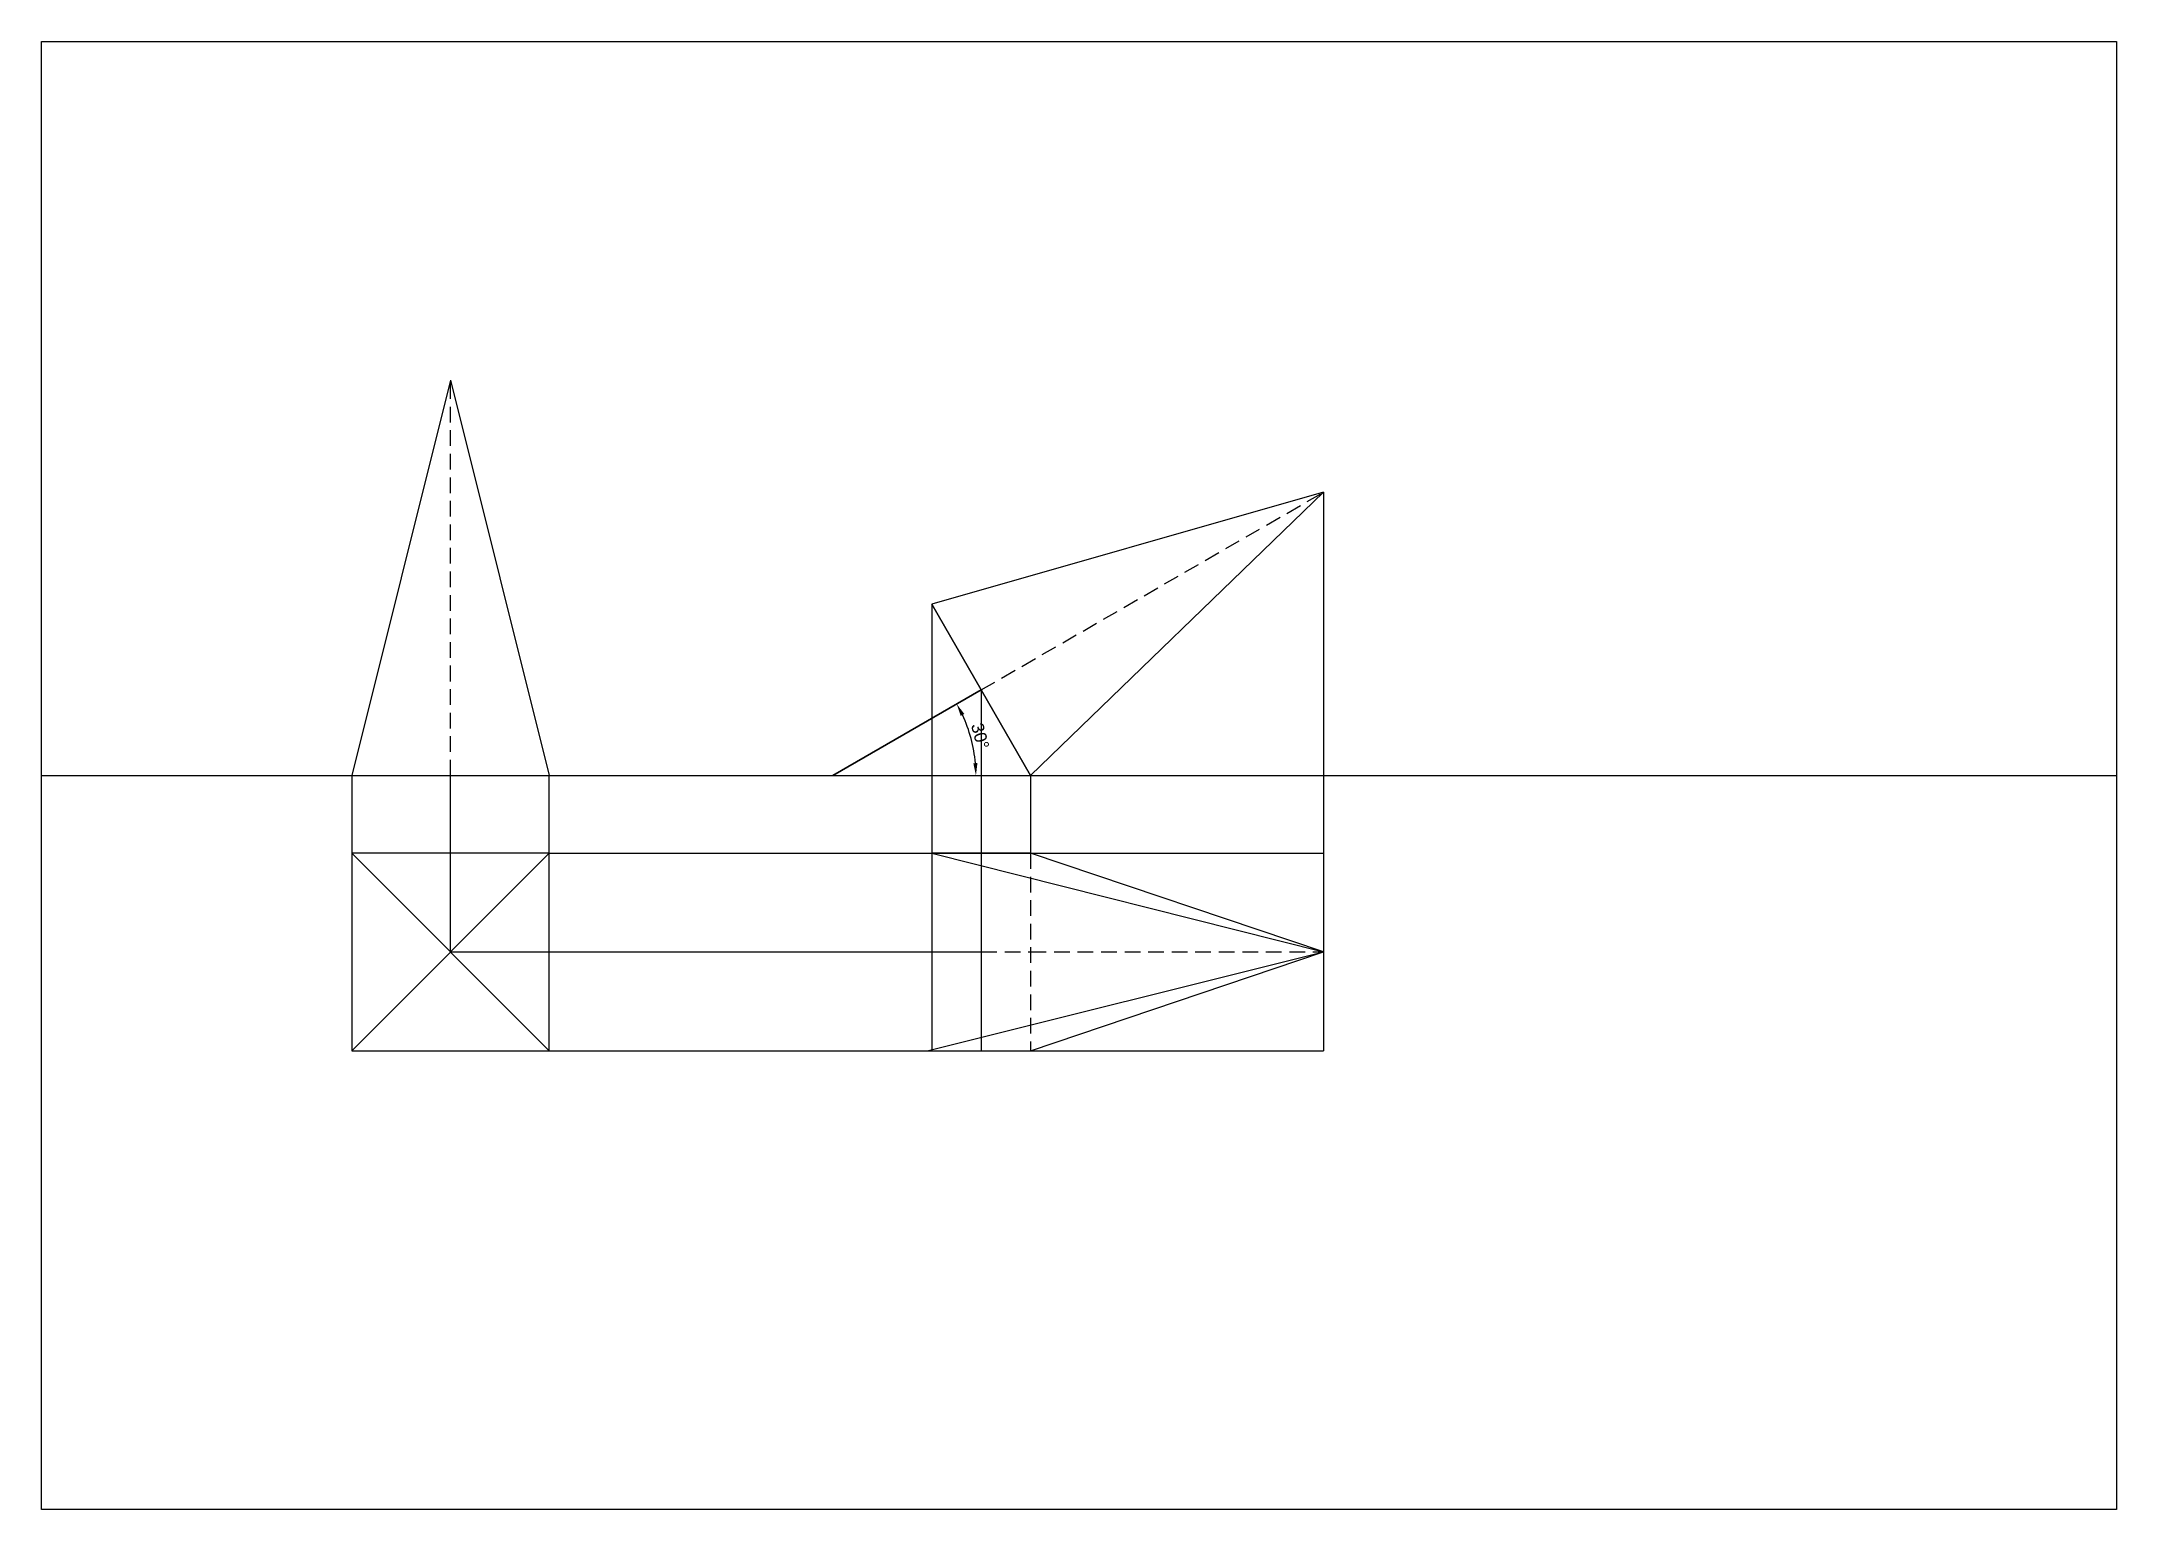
# Model space of a CAD drawing. Header units: millimetres. Extents: x 2101 to 2521, y 2175 to 2472.
import ezdxf

# ---------------------------------------------------------------- set-up
doc = ezdxf.new("R2010")
doc.units = ezdxf.units.MM
doc.linetypes.add('HIDDEN2', pattern=[4.7625, 3.175, -1.5875])
doc.styles.get("Standard").update_dxf_attribs({"font": 'arial.ttf'})
doc.dimstyles.new('ISO-25', dxfattribs={"dimtxt": 2.5, "dimasz": 2.5, "dimexe": 1.25, "dimexo": 0.625, "dimtad": 1, "dimtxsty": 'Standard', "dimcen": 2.5, "dimadec": 0, "dimazin": 0, "dimtfac": 1, "dimtmove": 0, "dimatfit": 3, "dimfxl": 1, "dimarcsym": 0})

# ---------------------------------------------------------------- blocks, each defined once
blk = doc.blocks.new('*D5')
at = {"color": 0, "lineweight": -2, "transparency": 16777216}
blk.add_arc((2260.94, 2323.35), 28.94, 4.9519, 25.0481, dxfattribs=at)
at = {"color": 0, "transparency": 16777216}
for points in [[(2286.78, 2335.41), (2287.52, 2335.8), (2286, 2337.82)], [(2290.18, 2325.87), (2289.35, 2325.83), (2289.88, 2323.35)]]:
    blk.add_solid(points, dxfattribs=at)
at = {"layer": 'Defpoints', "color": 0, "transparency": 16777216}
for p in [(2290.94, 2340.67), (2289.44, 2328.38), (2203.52, 2323.35), (2260.94, 2323.35), (2300.94, 2323.35)]:
    blk.add_point(p, dxfattribs=at)
at = {"color": 0, "transparency": 16777216, "insert": (2290.73, 2331.33), "char_height": 2.5, "attachment_point": 5, "rotation": 285}
blk.add_mtext('30°', dxfattribs=at)

msp = doc.modelspace()

# ---------------------------------------------------------------- linework, layer by layer
at = {"lineweight": 30}
for p, q in [((2183.521, 2403.352), (2163.521, 2323.352)), ((2183.521, 2403.352), (2203.521, 2323.352)), ((2360.222, 2380.673), (2280.94, 2357.993)), ((2300.94, 2323.352), (2360.222, 2380.673)), ((2280.94, 2357.993), (2300.94, 2323.352)), ((2163.521, 2323.352), (2203.521, 2323.352)), ((2280.94, 2307.646), (2280.94, 2267.646)), ((2300.94, 2307.646), (2280.94, 2307.646)), ((2280.94, 2307.646), (2360.222, 2287.646)), ((2360.222, 2287.646), (2300.94, 2307.646)), ((2280.029, 2267.646), (2360.222, 2287.646)), ((2300.94, 2267.646), (2360.222, 2287.646)), ((2280.94, 2267.646), (2300.94, 2267.646))]:
    msp.add_line(p, q, dxfattribs=at)
at = {"linetype": 'HIDDEN2', "lineweight": 30}
for p, q in [((2183.521, 2323.352), (2183.521, 2403.352)), ((2290.94, 2340.673), (2360.222, 2380.673)), ((2300.94, 2307.646), (2300.94, 2267.646)), ((2290.94, 2287.646), (2300.94, 2287.646)), ((2300.94, 2287.646), (2360.222, 2287.646))]:
    msp.add_line(p, q, dxfattribs=at)
for p, q in [((2360.222, 2380.673), (2360.222, 2267.646)), ((2300.94, 2323.352), (2280.94, 2357.993)), ((2280.94, 2357.993), (2280.94, 2267.646)), ((2290.94, 2340.673), (2260.94, 2323.352)), ((2260.94, 2323.352), (2290.94, 2340.673)), ((2290.94, 2340.673), (2290.94, 2267.646)), ((2100.74, 2323.352), (2310.74, 2323.352)), ((2100.74, 2323.352), (2163.521, 2323.352)), ((2163.521, 2323.352), (2163.521, 2267.646)), ((2183.521, 2287.646), (2183.521, 2323.352)), ((2203.521, 2307.646), (2203.521, 2323.352)), ((2203.521, 2323.352), (2300.94, 2323.352)), ((2300.94, 2323.352), (2300.94, 2307.646)), ((2310.74, 2323.352), (2520.74, 2323.352)), ((2163.521, 2267.646), (2203.521, 2307.646)), ((2203.521, 2307.646), (2163.521, 2307.646)), ((2163.521, 2307.646), (2203.521, 2267.646)), ((2203.521, 2307.646), (2360.222, 2307.646)), ((2183.521, 2287.646), (2290.94, 2287.646)), ((2203.521, 2267.646), (2356.536, 2267.646)), ((2356.536, 2267.646), (2360.222, 2267.646))]:
    msp.add_line(p, q)
msp.add_lwpolyline([(2100.74, 2471.852), (2520.74, 2471.852), (2520.74, 2174.852), (2100.74, 2174.852)], close=True)
at = {"lineweight": 30}
msp.add_lwpolyline([(2163.521, 2267.646), (2203.521, 2267.646), (2203.521, 2307.646), (2163.521, 2307.646)], close=True, dxfattribs=at)

# ---------------------------------------------------------------- dimensions: what is measured, and where the dimension line sits
dim = msp.add_angular_dim_2l(base=(2289.436, 2328.377), line1=((2203.521, 2323.352), (2300.94, 2323.352)), line2=((2260.94, 2323.352), (2290.94, 2340.673)), dimstyle='ISO-25')
dim.commit()
dim.dimension.update_dxf_attribs({"geometry": '*D5', "text_midpoint": (2290.727, 2331.333)})

doc.saveas('drawing.dxf')
